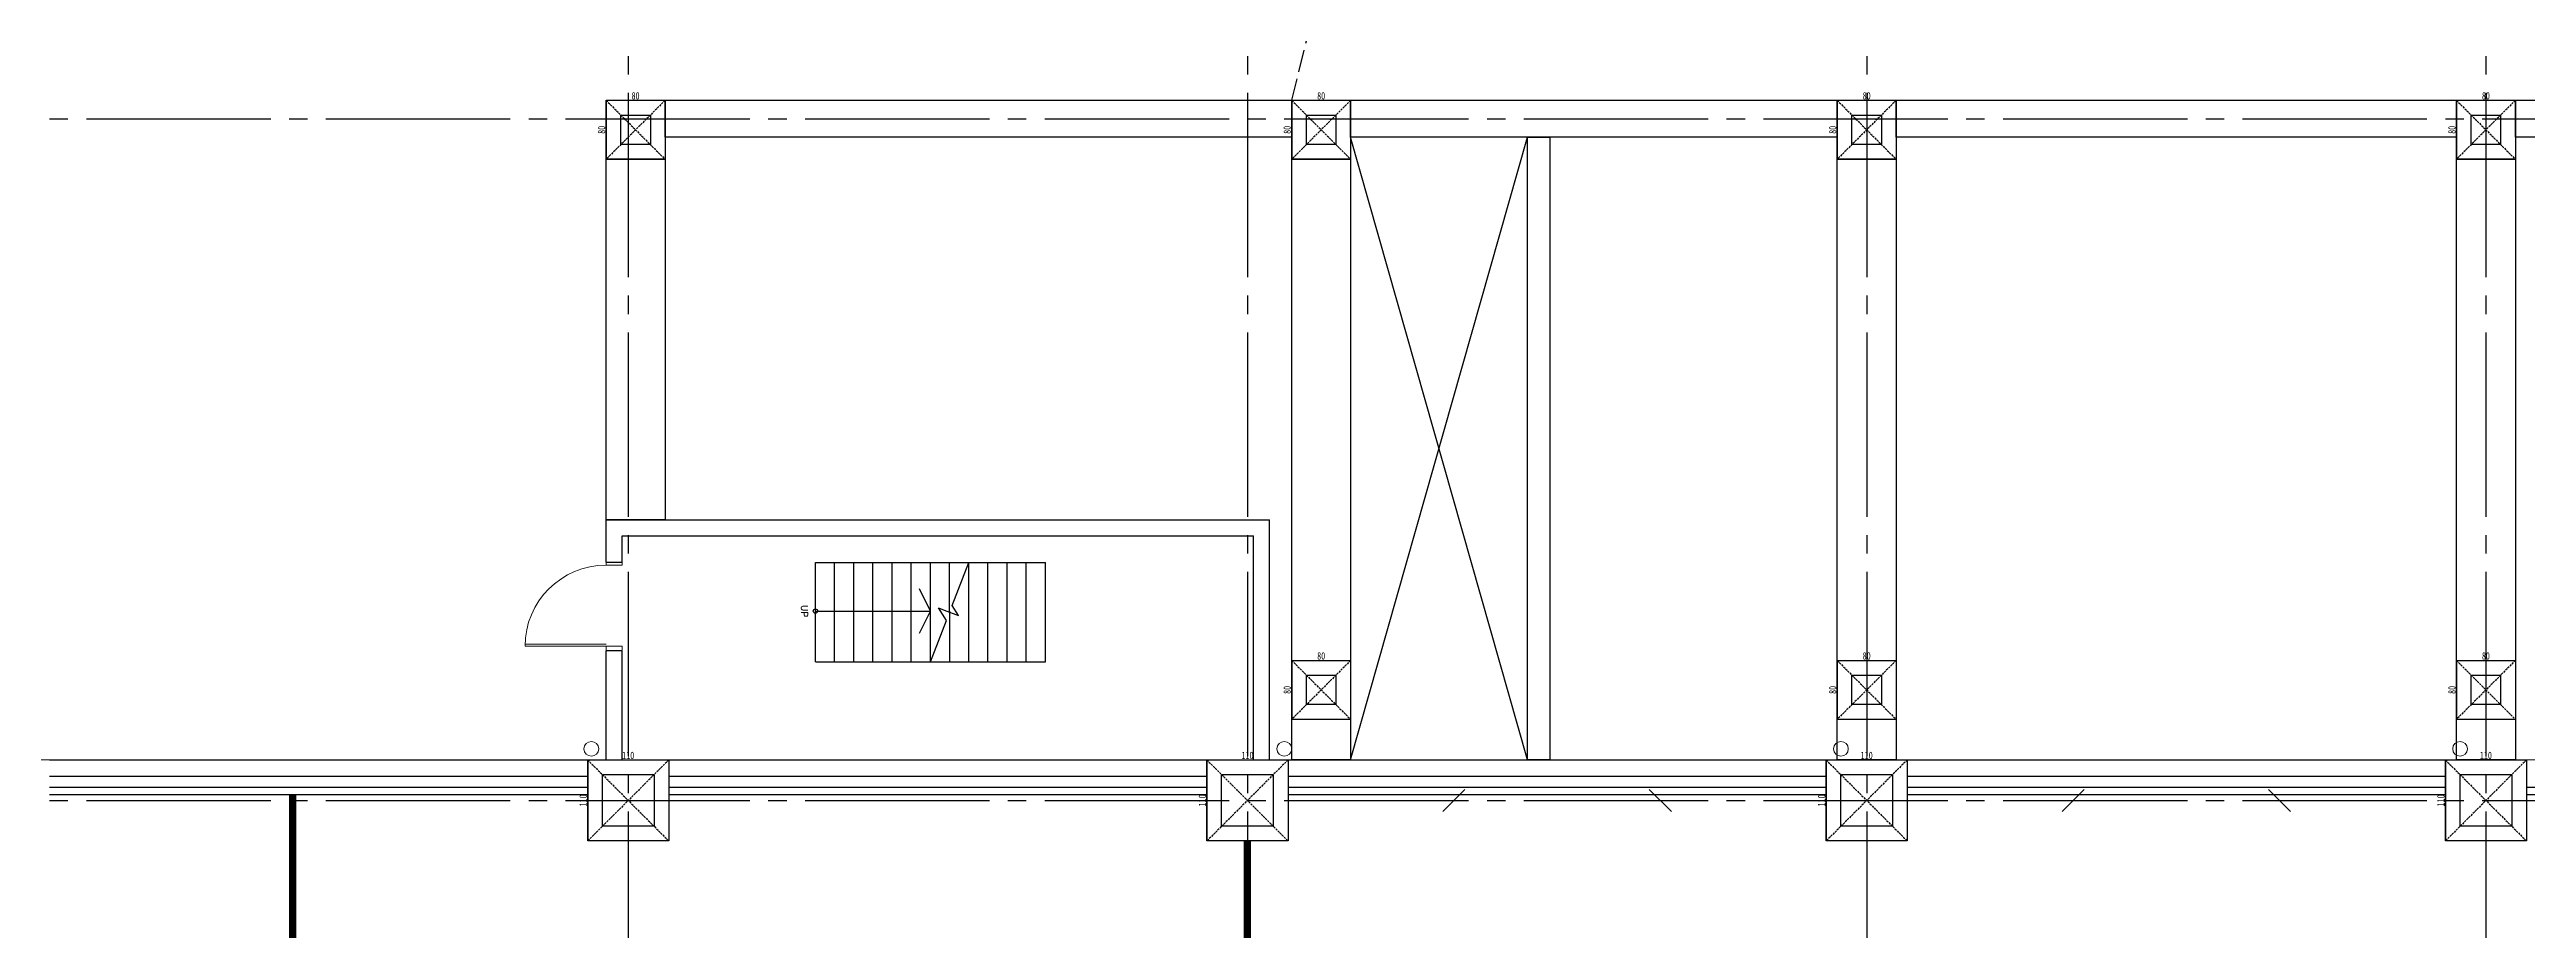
# Model space of a CAD drawing. Header units: millimetres. Extents: x -960 to 39633, y -720 to 12125.
# Drawn here: x 6055 to 9415, y 8825 to 10019 of the extents above; entities that cross this region are included whole.
import ezdxf
from ezdxf.enums import TextEntityAlignment as Align

# ---------------------------------------------------------------- set-up
doc = ezdxf.new("R2010")
doc.units = ezdxf.units.MM
doc.header["$LTSCALE"] = 100
for name, pattern in [('188K-SM-03-F05-ARCH-PA-Y2257103$0$DASHED', [19.05, 12.7, -6.35]), ('X-S-FAB-L05$0$COL-CEN-LIN', [3.25, 2.5, -0.25, 0.25, -0.25]), ('X-S-FAB-L05$0$HIDDEN', [0.4, 0.3, -0.1])]:
    doc.linetypes.add(name, pattern=pattern)
for name, color, linetype in [('0-xref', 7, 'Continuous'), ('188K-SM-03-F05-ARCH-PA-Y2257103$0$K-DIivder-3.5', 102, '188K-SM-03-F05-ARCH-PA-Y2257103$0$DASHED'), ('188K-SM-03-F05-ARCH-PA-Y2257103$0$K-岩棉 2hr 3.5-非抗', 11, 'Continuous'), ('X-S-FAB-L05$0$0-arr', 8, 'Continuous'), ('X-S-FAB-L05$0$0-stc', 8, 'Continuous'), ('X-S-FAB-L05$0$12', 8, 'Continuous'), ('X-S-FAB-L05$0$1_L05平面圖_1_A-OBJE-MEP', 8, 'Continuous'), ('X-S-FAB-L05$0$1_L05平面圖_1_Door', 8, 'Continuous'), ('X-S-FAB-L05$0$AREA', 8, 'Continuous'), ('X-S-FAB-L05$0$BEAM', 8, 'Continuous'), ('X-S-FAB-L05$0$BEAM-RC(P)', 8, 'Continuous'), ('X-S-FAB-L05$0$BLOCK', 8, 'Continuous'), ('X-S-FAB-L05$0$CCL', 8, 'X-S-FAB-L05$0$COL-CEN-LIN'), ('X-S-FAB-L05$0$COL', 8, 'Continuous'), ('X-S-FAB-L05$0$COL-S', 8, 'Continuous'), ('X-S-FAB-L05$0$HID', 8, 'X-S-FAB-L05$0$HIDDEN'), ('X-S-FAB-L05$0$OPEN', 8, 'Continuous'), ('X-S-FAB-L05$0$S-FNDN', 8, 'Continuous'), ('X-S-FAB-L05$0$S-鋼柱', 8, 'Continuous'), ('X-S-FAB-L05$0$SLAB', 8, 'Continuous'), ('X-S-FAB-L05$0$ST', 8, 'Continuous'), ('X-S-FAB-L05$0$TXT', 8, 'Continuous'), ('X-S-FAB-L05$0$WALL-RC', 8, 'Continuous')]:
    doc.layers.add(name, color=color, linetype=linetype)
doc.layers.add('X-S-FAB-L05$0$XREF', color=8, linetype='Continuous', lineweight=0)
doc.styles.add('X-S-FAB-L05$0$CHINA', font='simplex.shx', dxfattribs={"width": 0.75, "bigfont": 'chineset.shx'})
doc.styles.add('X-S-FAB-L05$0$DIM', font='', dxfattribs={"width": 0.8})
doc.styles.get('X-S-FAB-L05$0$DIM').set_extended_font_data('MingLiU')
doc.dimstyles.new('X-S-FAB-L05$0$JJP_005_defpoint', dxfattribs={"dimtxt": 20, "dimasz": 0.5, "dimexe": 0.5, "dimexo": 0.5, "dimgap": 0.5, "dimtad": 1, "dimdsep": 46, "dimtxsty": 'X-S-FAB-L05$0$DIM', "dimblk": 'X-S-FAB-L05$0$_None', "dimcen": 10, "dimclrd": 256, "dimclre": 256, "dimclrt": 256, "dimadec": 0, "dimazin": 0, "dimtfac": 1, "dimtix": 1, "dimtmove": 2, "dimatfit": 3, "dimldrblk": 'X-S-FAB-L05$0$_None', "dimfxl": 0.5, "dimtolj": 1, "dimtzin": 0, "dimarcsym": 0})

# ---------------------------------------------------------------- blocks, each defined once
blk = doc.blocks.new('*D173')
at = {"layer": 'DefPoints', "lineweight": -2, "transparency": 16777216}
blk.add_line((0, 0), (110, 0), dxfattribs=at)
at = {"layer": 'DefPoints', "color": 0, "transparency": 16777216}
for p in [(0, 0), (110, 0), (110, 0)]:
    blk.add_point(p, dxfattribs=at)
at = {"layer": 'DefPoints', "transparency": 16777216, "insert": (55, 6.1), "char_height": 10, "attachment_point": 5, "style": 'X-S-FAB-L05$0$DIM'}
blk.add_mtext('\\A1;110', dxfattribs=at)
blk = doc.blocks.new('X-S-FAB-L05$0$_None')
blk = doc.blocks.new('*D174')
at = {"layer": 'DefPoints', "lineweight": -2, "transparency": 16777216}
blk.add_line((0, 0), (0, -110), dxfattribs=at)
at = {"layer": 'DefPoints', "color": 0, "transparency": 16777216}
for p in [(0, 0), (0, -110), (0, -110)]:
    blk.add_point(p, dxfattribs=at)
at = {"layer": 'DefPoints', "transparency": 16777216, "insert": (-6.1, -55), "char_height": 10, "attachment_point": 5, "rotation": 90, "style": 'X-S-FAB-L05$0$DIM'}
blk.add_mtext('\\A1;110', dxfattribs=at)
blk = doc.blocks.new('*D175')
at = {"layer": 'DefPoints', "lineweight": -2, "transparency": 16777216}
blk.add_line((0, 0), (80, 0), dxfattribs=at)
at = {"layer": 'DefPoints', "color": 0, "transparency": 16777216}
for p in [(0, 0), (80, 0), (80, 0)]:
    blk.add_point(p, dxfattribs=at)
at = {"layer": 'DefPoints', "transparency": 16777216, "insert": (40, 6.1), "char_height": 10, "attachment_point": 5, "style": 'X-S-FAB-L05$0$DIM'}
blk.add_mtext('\\A1;80', dxfattribs=at)
blk = doc.blocks.new('*D176')
at = {"layer": 'DefPoints', "lineweight": -2, "transparency": 16777216}
blk.add_line((0, 0), (0, -80), dxfattribs=at)
at = {"layer": 'DefPoints', "color": 0, "transparency": 16777216}
for p in [(0, 0), (0, -80), (0, -80)]:
    blk.add_point(p, dxfattribs=at)
at = {"layer": 'DefPoints', "transparency": 16777216, "insert": (-6.1, -40), "char_height": 10, "attachment_point": 5, "rotation": 90, "style": 'X-S-FAB-L05$0$DIM'}
blk.add_mtext('\\A1;80', dxfattribs=at)
blk = doc.blocks.new('*U60')
blk.add_lwpolyline([(0, 0.5), (1.501, 0.5), (1.808, 0.09), (1.808, 0.3), (1.808, 0.818), (2.05, 0.5, 0.234256), (2.051, 0.5), (3.617, 0.5)], format="xyb")
blk = doc.blocks.new('X-S-FAB-L05$0$SC1')
at = {"layer": 'DefPoints'}
blk.add_line((27925, 8342.1), (27955, 8312.1), dxfattribs=at)
blk = doc.blocks.new('X-S-FAB-L05$0$VC(C)')
at = {"layer": 'X-S-FAB-L05$0$S-鋼柱', "rotation": 90}
for p in [(16287.1, -18940), (17127.1, -18940)]:
    blk.add_blockref('X-S-FAB-L05$0$SC1', p, dxfattribs=at)
at = {"layer": 'X-S-FAB-L05$0$S-鋼柱'}
for p in [(-19700, 672.9), (-18860, 672.9)]:
    blk.add_blockref('X-S-FAB-L05$0$SC1', p, dxfattribs=at)
blk = doc.blocks.new('X-S-FAB-L05$0$板_3_2', base_point=(11935, 9055))
at = {"layer": 'X-S-FAB-L05$0$S-FNDN', "color": 15, "lineweight": 0, "flags": 128}
blk.add_lwpolyline([(11935, 9055), (4350, 9055), (4350, 7470), (9330, 7470), (9330, -55), (11935, -55), (11935, 4530), (11070, 4530), (11070, 5003), (11935, 5003)], close=True, dxfattribs=at)
blk = doc.blocks.new('188K-SM-03-F05-ARCH-PA-Y2257103')
at = {"layer": '188K-SM-03-F05-ARCH-PA-Y2257103$0$K-DIivder-3.5', "linetype": 'ByBlock', "ltscale": 2, "const_width": 10}
for points in [[(6385, 9007.5), (6385, 8630)], [(7680, 8945), (7680, 8630)]]:
    blk.add_lwpolyline(points, dxfattribs=at)
at = {"layer": '188K-SM-03-F05-ARCH-PA-Y2257103$0$K-岩棉 2hr 3.5-非抗'}
for p, q in [((6785, 9017.5, 0), (6055, 9017.5, 0)), ((6785, 9007.5, 0), (6055, 9007.5, 0)), ((7625, 9017.5, 0), (6895, 9017.5, 0)), ((7625, 9007.5, 0), (6895, 9007.5, 0)), ((8465, 9017.5, 0), (7735, 9017.5, 0)), ((8465, 9007.5, 0), (7735, 9007.5, 0)), ((9305, 9017.5, 0), (8575, 9017.5, 0)), ((9305, 9007.5, 0), (8575, 9007.5, 0)), ((10145, 9017.5, 0), (9415, 9017.5, 0)), ((10145, 9007.5, 0), (9415, 9007.5, 0))]:
    blk.add_line(p, q, dxfattribs=at)
blk = doc.blocks.new('*U58')
at = {"layer": 'DefPoints', "linetype": 'X-S-FAB-L05$0$HIDDEN', "ltscale": 0.1}
for p, q in [((110, 0), (0, -110)), ((0, 0), (110, -110))]:
    blk.add_line(p, q, dxfattribs=at)
at = {"layer": 'X-S-FAB-L05$0$COL', "ltscale": 0.1}
blk.add_lwpolyline([(0, 0), (110, 0), (110, -110), (0, -110)], close=True, dxfattribs=at)
at = {"layer": 'DefPoints'}
dim = blk.add_linear_dim(base=(0, -110), p1=(0, 0), p2=(0, -110), angle=90, dimstyle='X-S-FAB-L05$0$JJP_005_defpoint', override={"dimtxt": 10}, dxfattribs=at)
dim.commit()
dim.dimension.update_dxf_attribs({"geometry": '*D174', "text_midpoint": (-6.067, -55)})
dim = blk.add_linear_dim(base=(110, 0), p1=(0, 0), p2=(110, 0), dimstyle='X-S-FAB-L05$0$JJP_005_defpoint', override={"dimtxt": 10}, dxfattribs=at)
dim.commit()
dim.dimension.update_dxf_attribs({"geometry": '*D173', "text_midpoint": (55, 6.067)})
blk = doc.blocks.new('*U62')
at = {"layer": 'DefPoints', "linetype": 'X-S-FAB-L05$0$HIDDEN', "ltscale": 0.1}
for p, q in [((80, 0), (0, -80)), ((0, 0), (80, -80))]:
    blk.add_line(p, q, dxfattribs=at)
at = {"layer": 'X-S-FAB-L05$0$COL', "ltscale": 0.1}
blk.add_lwpolyline([(0, 0), (80, 0), (80, -80), (0, -80)], close=True, dxfattribs=at)
at = {"layer": 'DefPoints'}
dim = blk.add_linear_dim(base=(0, -80), p1=(0, 0), p2=(0, -80), angle=90, dimstyle='X-S-FAB-L05$0$JJP_005_defpoint', override={"dimtxt": 10}, dxfattribs=at)
dim.commit()
dim.dimension.update_dxf_attribs({"geometry": '*D176', "text_midpoint": (-6.067, -40)})
dim = blk.add_linear_dim(base=(80, 0), p1=(0, 0), p2=(80, 0), dimstyle='X-S-FAB-L05$0$JJP_005_defpoint', override={"dimtxt": 10}, dxfattribs=at)
dim.commit()
dim.dimension.update_dxf_attribs({"geometry": '*D175', "text_midpoint": (40, 6.067)})
blk = doc.blocks.new('X-S-FAB-L05$0$FAB2-L05')
at = {"layer": 'X-S-FAB-L05$0$CCL'}
for p, q in [((-19320, 11005), (-19320, 0)), ((-18480, 11005), (-18480, 0)), ((-17640, 11005), (-17640, 0)), ((-16800, 11005), (-16800, 0)), ((-26880, 10645), (1210, 10645)), ((-26880, 9720), (1210, 9720))]:
    blk.add_line(p, q, dxfattribs=at)
at = {"layer": 'X-S-FAB-L05$0$COL-S'}
for points in [[(-18400, 10650), (-18360, 10650), (-18360, 10610), (-18400, 10610)], [(-17660, 10650), (-17620, 10650), (-17620, 10610), (-17660, 10610)], [(-16820, 10650), (-16780, 10650), (-16780, 10610), (-16820, 10610)], [(-18400, 9890), (-18360, 9890), (-18360, 9850), (-18400, 9850)], [(-17660, 9890), (-17620, 9890), (-17620, 9850), (-17660, 9850)], [(-16820, 9890), (-16780, 9890), (-16780, 9850), (-16820, 9850)], [(-19355, 9755), (-19285, 9755), (-19285, 9685), (-19355, 9685)], [(-18515, 9755), (-18445, 9755), (-18445, 9685), (-18515, 9685)], [(-17675, 9755), (-17605, 9755), (-17605, 9685), (-17675, 9685)], [(-16835, 9755), (-16765, 9755), (-16765, 9685), (-16835, 9685)]]:
    blk.add_lwpolyline(points, close=True, dxfattribs=at)
at = {"layer": 'X-S-FAB-L05$0$BEAM'}
for name, p in [('*U62', (-18420, 10670)), ('*U62', (-17680, 10670)), ('*U62', (-16840, 10670)), ('*U62', (-18420, 9910)), ('*U62', (-17680, 9910)), ('*U62', (-16840, 9910)), ('*U58', (-19375, 9775)), ('*U58', (-18535, 9775)), ('*U58', (-17695, 9775)), ('*U58', (-16855, 9775))]:
    blk.add_blockref(name, p, dxfattribs=at)
blk = doc.blocks.new('X-S-FAB-L05')
at = {"layer": 'X-S-FAB-L05$0$0-arr', "color": 4}
blk.add_lwpolyline([(7235, 9227), (7250, 9257), (7235, 9287)], dxfattribs=at)
blk.add_circle((7094, 9257), 3, dxfattribs=at)
at = {"layer": 'X-S-FAB-L05$0$12'}
blk.add_lwpolyline([(7094, 9257), (7250, 9257)], dxfattribs=at)
at = {"layer": 'X-S-FAB-L05$0$1_L05平面圖_1_A-OBJE-MEP', "color": 8, "lineweight": 0, "ltscale": 10}
for centre in [(6790, 9070), (7730, 9070), (8485, 9070), (9325, 9070)]:
    blk.add_circle(centre, 10, dxfattribs=at)
at = {"layer": 'X-S-FAB-L05$0$1_L05平面圖_1_Door', "color": 4, "lineweight": 0, "ltscale": 10}
for p, q in [((6810, 9324.269), (6810, 9319.269)), ((6810, 9319.269), (6832, 9319.269)), ((6832, 9319.269), (6832, 9324.269)), ((6700, 9209.269), (6700, 9212.269)), ((6700, 9212.269), (6810, 9212.269)), ((6810, 9209.269), (6700, 9209.269)), ((6810, 9209.269), (6810, 9204.269)), ((6832, 9209.269), (6810, 9209.269)), ((6832, 9204.269), (6832, 9209.269))]:
    blk.add_line(p, q, dxfattribs=at)
blk.add_arc((6810, 9209.269), 110, 90, 180, dxfattribs=at)
at = {"layer": 'X-S-FAB-L05$0$AREA'}
for p, q in [((7302, 9323), (7406, 9323)), ((7302, 9188), (7302, 9323)), ((7328, 9188), (7328, 9323)), ((7354, 9188), (7354, 9323)), ((7380, 9188), (7380, 9323)), ((7406, 9188), (7406, 9323)), ((7276, 9256.906), (7276, 9188)), ((7250, 9188), (7406, 9188))]:
    blk.add_line(p, q, dxfattribs=at)
at = {"layer": 'X-S-FAB-L05$0$BEAM-RC(P)'}
for points in [[(6890, 9900), (6890, 9950), (7740, 9950), (7740, 9900)], [(7820, 9900), (7820, 9950), (8480, 9950), (8480, 9900)], [(8560, 9900), (8560, 9950), (9320, 9950), (9320, 9900)], [(9400, 9900), (9400, 9950), (10160, 9950), (10160, 9900)], [(8060, 9900), (8090, 9900), (8090, 9055), (8060, 9055)], [(6810, 9870), (6890, 9870), (6890, 9381), (6810, 9381)], [(7740, 9870), (7820, 9870), (7820, 9055), (7740, 9055)], [(8480, 9870), (8560, 9870), (8560, 9055), (8480, 9055)], [(9320, 9870), (9400, 9870), (9400, 9055), (9320, 9055)]]:
    blk.add_lwpolyline(points, close=True, dxfattribs=at)
at = {"layer": 'X-S-FAB-L05$0$CCL'}
for points in [[(6890, 9870), (6810, 9870), (6810, 9950), (6890, 9950)], [(7820, 9870), (7740, 9870), (7740, 9950), (7820, 9950)]]:
    blk.add_lwpolyline(points, close=True, dxfattribs=at)
at = {"layer": 'X-S-FAB-L05$0$COL-S'}
for points in [[(6830, 9930), (6870, 9930), (6870, 9890), (6830, 9890)], [(7760, 9930), (7800, 9930), (7800, 9890), (7760, 9890)], [(8500, 9930), (8540, 9930), (8540, 9890), (8500, 9890)], [(9340, 9930), (9380, 9930), (9380, 9890), (9340, 9890)], [(7760, 9170), (7800, 9170), (7800, 9130), (7760, 9130)], [(8500, 9170), (8540, 9170), (8540, 9130), (8500, 9130)], [(9340, 9170), (9380, 9170), (9380, 9130), (9340, 9130)], [(6805, 9035), (6875, 9035), (6875, 8965), (6805, 8965)], [(7645, 9035), (7715, 9035), (7715, 8965), (7645, 8965)], [(8485, 9035), (8555, 9035), (8555, 8965), (8485, 8965)], [(9325, 9035), (9395, 9035), (9395, 8965), (9325, 8965)]]:
    blk.add_lwpolyline(points, close=True, dxfattribs=at)
at = {"layer": 'X-S-FAB-L05$0$HID'}
blk.add_lwpolyline([(7740, 9950), (8140, 11550)], dxfattribs=at)
at = {"layer": 'X-S-FAB-L05$0$OPEN'}
for p, q in [((7820, 9055), (8060, 9900)), ((8060, 9055), (7820, 9900))]:
    blk.add_line(p, q, dxfattribs=at)
at = {"layer": 'X-S-FAB-L05$0$ST'}
for p, q in [((7094, 9323), (7302, 9323)), ((7094, 9188), (7094, 9323)), ((7120, 9188), (7120, 9323)), ((7146, 9188), (7146, 9323)), ((7172, 9188), (7172, 9323)), ((7198, 9188), (7198, 9323)), ((7224, 9188), (7224, 9323)), ((7250, 9188), (7250, 9323)), ((7276, 9256.906), (7276, 9323)), ((7094, 9188), (7250, 9188))]:
    blk.add_line(p, q, dxfattribs=at)
at = {"layer": 'X-S-FAB-L05$0$WALL-RC'}
for p, q in [((6810, 9381), (7710, 9381)), ((6810, 9323.5), (6810, 9381)), ((7710, 9055), (7710, 9381)), ((6832, 9359), (7688, 9359)), ((6832, 9323.5), (6832, 9359)), ((7688, 9055), (7688, 9359)), ((6810, 9323.5), (6832, 9323.5)), ((6810, 9203.5), (6832, 9203.5)), ((6810, 9055), (6810, 9203.5)), ((6832, 9055), (6832, 9203.5)), ((6055, 9055), (6785, 9055)), ((6895, 9055), (7625, 9055)), ((6895, 9055), (7625, 9055)), ((7735, 9055), (8465, 9055)), ((8575, 9055), (9305, 9055)), ((6055, 9033), (6785, 9033)), ((6895, 9033), (7625, 9033)), ((6895, 9033), (7625, 9033)), ((7735, 9033), (8465, 9033)), ((8575, 9033), (9305, 9033))]:
    blk.add_line(p, q, dxfattribs=at)
at = {"layer": 'X-S-FAB-L05$0$0-stc', "xscale": -40.00000000000001, "yscale": 40.00000000000001, "zscale": 40.00000000000001, "rotation": 248.9340569765193}
blk.add_blockref('*U60', (7231.337, 9195.189), dxfattribs=at)
at = {"layer": 'X-S-FAB-L05$0$BEAM'}
for name, p in [('*U62', (6810, 9950)), ('*U62', (7740, 9950)), ('*U62', (8480, 9950)), ('*U62', (9320, 9950)), ('*U62', (7740, 9190)), ('*U62', (8480, 9190)), ('*U62', (9320, 9190)), ('*U58', (6785, 9055)), ('*U58', (7625, 9055)), ('*U58', (8465, 9055)), ('*U58', (9305, 9055))]:
    blk.add_blockref(name, p, dxfattribs=at)
at = {"layer": 'X-S-FAB-L05$0$BLOCK'}
blk.add_blockref('X-S-FAB-L05$0$FAB2-L05', (26160, -720), dxfattribs=at)
at = {"layer": 'X-S-FAB-L05$0$SLAB', "color": 15, "lineweight": 0}
blk.add_blockref('X-S-FAB-L05$0$板_3_2', (11935, 9055), dxfattribs=at)
at = {"layer": 'X-S-FAB-L05$0$XREF'}
blk.add_blockref('X-S-FAB-L05$0$VC(C)', (0, 0), dxfattribs=at)
at = {"layer": 'X-S-FAB-L05$0$TXT', "style": 'X-S-FAB-L05$0$CHINA'}
blk.add_text('UP', height=9, rotation=270, dxfattribs=at).set_placement((7079, 9257, 0), align=Align.MIDDLE_CENTER)

msp = doc.modelspace()

# ---------------------------------------------------------------- block references
msp.add_blockref('188K-SM-03-F05-ARCH-PA-Y2257103', (0, 0))
at = {"layer": '0-xref'}
msp.add_blockref('X-S-FAB-L05', (0, 0), dxfattribs=at)

doc.saveas('drawing.dxf')
